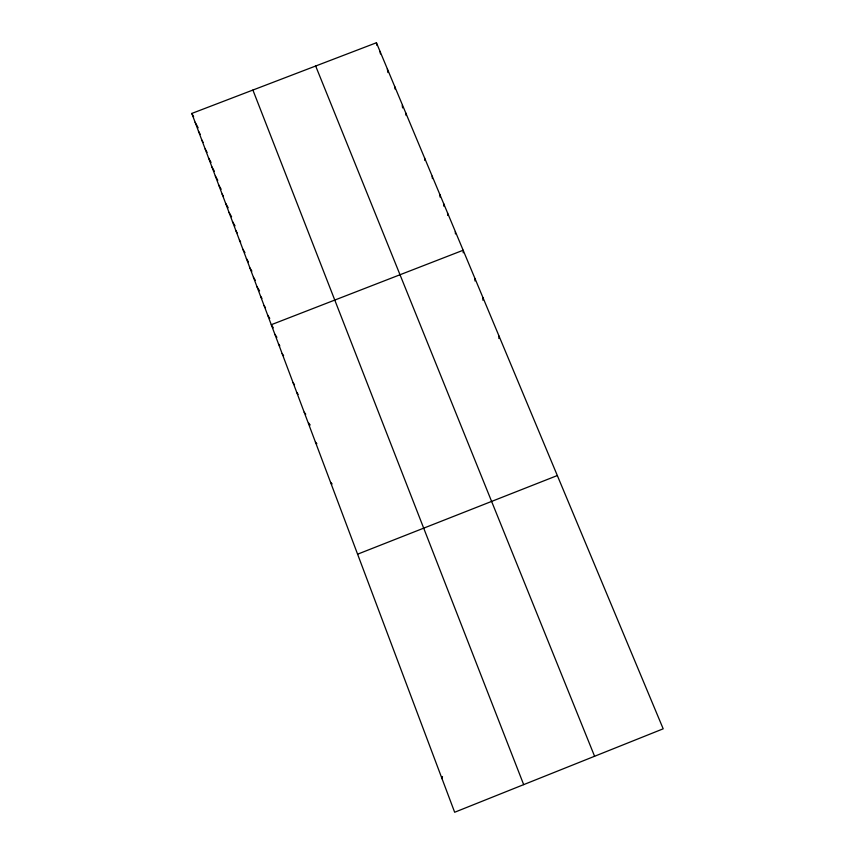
<?xml version="1.0" encoding="UTF-8"?>
<svg xmlns="http://www.w3.org/2000/svg" width="855" height="855" viewBox="0 0 855 855"><rect width="100%" height="100%" fill="white"/><g stroke="black" fill="none" stroke-linecap="round" stroke-linejoin="round"><path stroke-width="1.28" d="M474.985 280.964L474.995 278.58M482.893 300.223L482.968 297.636M498.871 338.473L499.074 336.165M442.035 778.691L442.484 776.554M357.593 554.19L557.332 475.54M191.809 113.437L376.424 42.75L663.191 728.813L454.657 812.25L191.809 113.437L193.636 116.804M330.543 482.284L332.125 483.951M315.399 442.024L316.852 443.766M308.666 423.075L310.183 424.999M304.188 412.217L305.737 414.226M296.781 392.52L298.16 394.39M293.094 382.73L294.505 384.675M282.129 353.564L283.604 355.723M278.495 343.913L279.82 345.869M274.882 334.294L276.892 337.319M273.322 327.828L271.27 324.718L463.154 250.248L463.228 252.813M267.679 315.164L269.763 318.37M264.11 305.652L265.51 307.843M260.54 296.172L261.972 298.427M256.992 286.724L259.567 290.839M253.443 277.309L255.41 280.472M249.917 267.936L251.904 271.174M246.4 258.584L248.42 261.908M242.895 249.275L244.947 252.674M239.411 239.999L240.65 242.083M235.927 230.743L237.188 232.881M232.464 221.531L235.018 225.88M229.012 212.35L231.598 216.785M225.57 203.201L228.189 207.733M222.14 194.085L223.465 196.394M218.72 185.001L221.156 189.276M215.321 175.948L217.779 180.298M211.922 166.917L214.413 171.353M208.545 157.929L211.057 162.439M205.168 148.973L207.081 152.414M201.812 140.038L203.095 142.368M198.467 131.146L200.252 134.406M195.132 122.276L198.146 127.79M315.666 66.017L594.588 756.258M252.898 90.053L523.677 784.634M376.424 42.75L376.841 45.283M380.058 51.428L380.454 53.94M387.347 68.881L387.903 72.536M394.689 86.451L395.063 89.038M402.256 105.4L402.598 107.912M405.804 113.042L406.125 115.511M424.582 157.972L424.85 160.473M432.192 176.162L432.406 178.588M439.855 194.491L440.047 197.078M443.702 203.704L443.873 206.237M447.56 212.948L447.721 215.428M455.33 231.534L455.437 233.917"/></g></svg>
